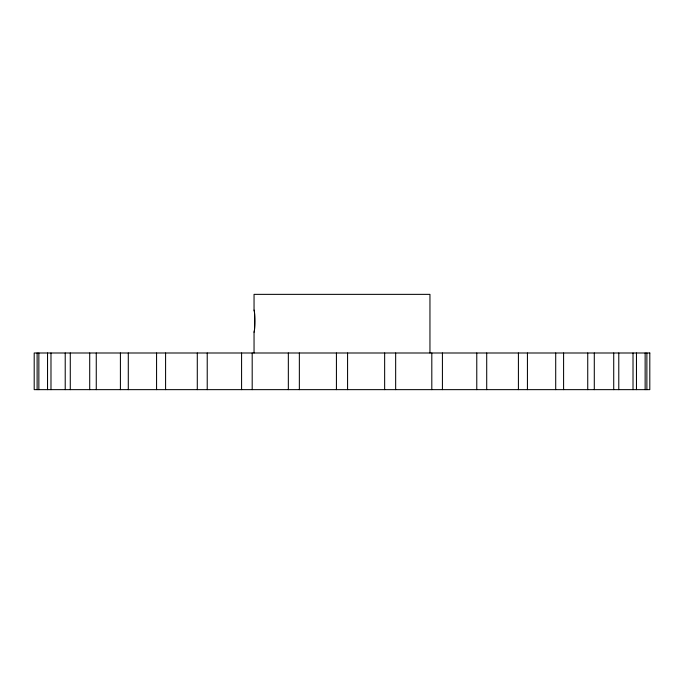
<?xml version="1.0" encoding="UTF-8"?>
<svg xmlns="http://www.w3.org/2000/svg" width="684" height="684" viewBox="0 0 684 684"><rect width="100%" height="100%" fill="white"/><g stroke="black" fill="none" stroke-linecap="round" stroke-linejoin="round"><path stroke-width="1.03" d="M646.884 352.995L646.884 389.641M645.14 352.995L645.14 389.641M636.462 352.995L636.462 389.641M633.016 352.995L633.016 389.641M618.781 352.995L618.781 389.641M613.719 352.995L613.719 389.641M594.293 352.995L594.293 389.641M587.736 352.995L587.736 389.641M563.59 352.995L563.59 389.641M555.707 352.995L555.707 389.641M527.432 352.995L527.432 389.641M518.412 352.995L518.412 389.641M486.709 352.995L486.709 389.641M476.774 352.995L476.774 389.641M442.42 352.995L442.42 389.641M431.809 352.995L431.809 389.641M429.954 352.995L429.954 294.359L254.046 294.359L254.046 310.117A11.004 0.718 90 0 1 254.764 321.112A11.004 0.718 90 0 1 254.046 332.116L254.046 352.995M395.66 352.995L395.66 389.641M384.647 352.995L384.647 389.641M347.575 352.995L347.575 389.641M336.425 352.995L336.425 389.641M299.353 352.995L299.353 389.641M288.34 352.995L288.34 389.641M252.191 352.995L252.191 389.641M241.58 352.995L241.58 389.641M207.226 352.995L207.226 389.641M197.291 352.995L197.291 389.641M165.588 352.995L165.588 389.641M156.568 352.995L156.568 389.641M128.293 352.995L128.293 389.641M120.41 352.995L120.41 389.641M96.264 352.995L96.264 389.641M89.707 352.995L89.707 389.641M70.281 352.995L70.281 389.641M65.219 352.995L65.219 389.641M50.984 352.995L50.984 389.641M47.538 352.995L47.538 389.641M38.86 352.995L38.86 389.641M37.116 352.995L37.116 389.641M254.046 310.108A11.004 0.718 -90 0 1 254.764 321.112A11.004 0.718 -90 0 1 254.046 332.116M649.8 352.995L34.2 352.995L34.2 389.641L649.8 389.641L649.8 352.995"/></g></svg>
